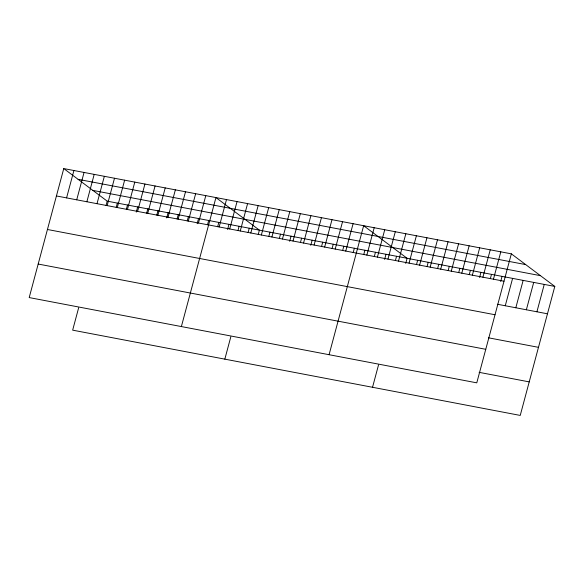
<?xml version="1.0" encoding="UTF-8"?>
<svg xmlns="http://www.w3.org/2000/svg" width="584" height="584" viewBox="0 0 584 584"><rect width="100%" height="100%" fill="white"/><g stroke="black" fill="none" stroke-linecap="round" stroke-linejoin="round"><path stroke-width="0.88" d="M63.765 168.579L29.2 297.577L476.778 382.841L511.343 253.843L63.765 168.579L107.222 201.159L554.8 286.423L520.235 415.421L72.657 330.157L78.65 307.797M66.576 197.888L73.912 170.513M76.716 199.823L84.052 172.448M86.863 201.757L94.199 174.382M97.01 203.685L104.346 176.31M106.076 205.437L107.222 201.159M107.157 205.619L114.493 178.244M116.223 207.371L117.369 203.093M117.296 207.554L124.633 180.179M126.363 209.306L127.509 205.028M127.443 209.488L134.78 182.113M136.284 212.094L137.656 206.955M137.59 211.415L144.927 184.04M146.657 213.167L147.803 208.889M147.737 213.35L155.067 185.975M156.797 215.102L157.943 210.824M157.877 215.284L165.214 187.909M166.717 217.89L168.09 212.758M168.024 217.219L175.361 189.844M177.091 218.963L178.237 214.686M178.171 219.146L185.508 191.771M187.238 220.898L188.384 216.62M188.318 221.081L195.647 193.706M197.151 223.687L198.523 218.555M198.458 223.015L205.794 195.64M207.524 224.767L208.671 220.489M181.376 326.565L215.941 197.574L259.398 230.147L258.252 234.425M217.671 226.694L218.817 222.416M219.153 226.957L226.49 199.582M227.585 229.483L228.964 224.351M229.709 228.964L237.038 201.589M237.958 230.563L239.104 226.285M240.258 230.979L247.594 203.604M248.105 232.498L249.251 228.22M250.806 232.987L258.143 205.612M224.833 359.145L230.826 336.786M261.355 234.994L268.691 207.619M268.801 236.44L269.947 232.162M271.903 237.009L279.24 209.627M279.349 238.447L280.495 234.169M282.459 239.017L289.788 211.642M289.671 241.309L291.051 236.177M293.007 241.024L300.344 213.649M300.453 242.469L301.599 238.192M303.556 243.032L310.892 215.657M310.776 245.331L312.148 240.199M314.104 245.046L321.441 217.671M321.55 246.484L322.697 242.207M324.66 247.054L331.989 219.679M332.099 248.492L333.245 244.221M335.209 249.061L342.545 221.686M342.655 250.507L343.801 246.229M345.757 251.076L353.094 223.701M353.203 252.514L354.349 248.237M329.077 354.7L363.642 225.709L407.099 258.289L405.727 263.421M363.752 254.522L364.898 250.244M366.854 255.091L374.191 227.716M374.3 256.537L375.446 252.259M377.41 257.106L384.739 229.731M384.622 259.398L386.002 254.266M387.959 259.113L395.295 231.738M395.404 260.552L396.551 256.274M398.507 261.121L405.844 233.746M372.534 387.28L378.527 364.927M409.055 263.136L416.392 235.761M416.501 264.574L417.648 260.296M419.604 265.143L426.94 237.768M427.05 266.581L428.196 262.304M430.16 267.151L437.496 239.776M437.606 268.596L438.752 264.318M440.708 269.166L448.045 241.783M448.154 270.604L449.3 266.326M451.257 271.173L458.593 243.798M458.703 272.611L459.849 268.333M461.805 273.181L469.142 245.806M469.251 274.626L470.397 270.348M472.361 275.188L479.69 247.813M479.574 277.488L480.946 272.356M482.91 277.203L490.246 249.828M490.356 278.641L491.502 274.363M493.458 279.21L500.795 251.835M500.678 281.51L502.05 276.378M505.262 305.761L512.599 278.386M515.818 307.768L523.147 280.393M526.366 309.783L533.703 282.401M536.915 311.79L544.251 284.415M78.103 179.332L525.688 264.596M92.878 190.406L540.463 275.67M56.429 195.954L504.007 281.218M497.349 304.249L547.464 313.798M47.443 229.49L495.02 314.754M488.37 337.786L538.477 347.334M38.186 264.041L485.764 349.305M479.106 372.337L529.221 381.885M511.343 253.843L554.8 286.423"/></g></svg>
